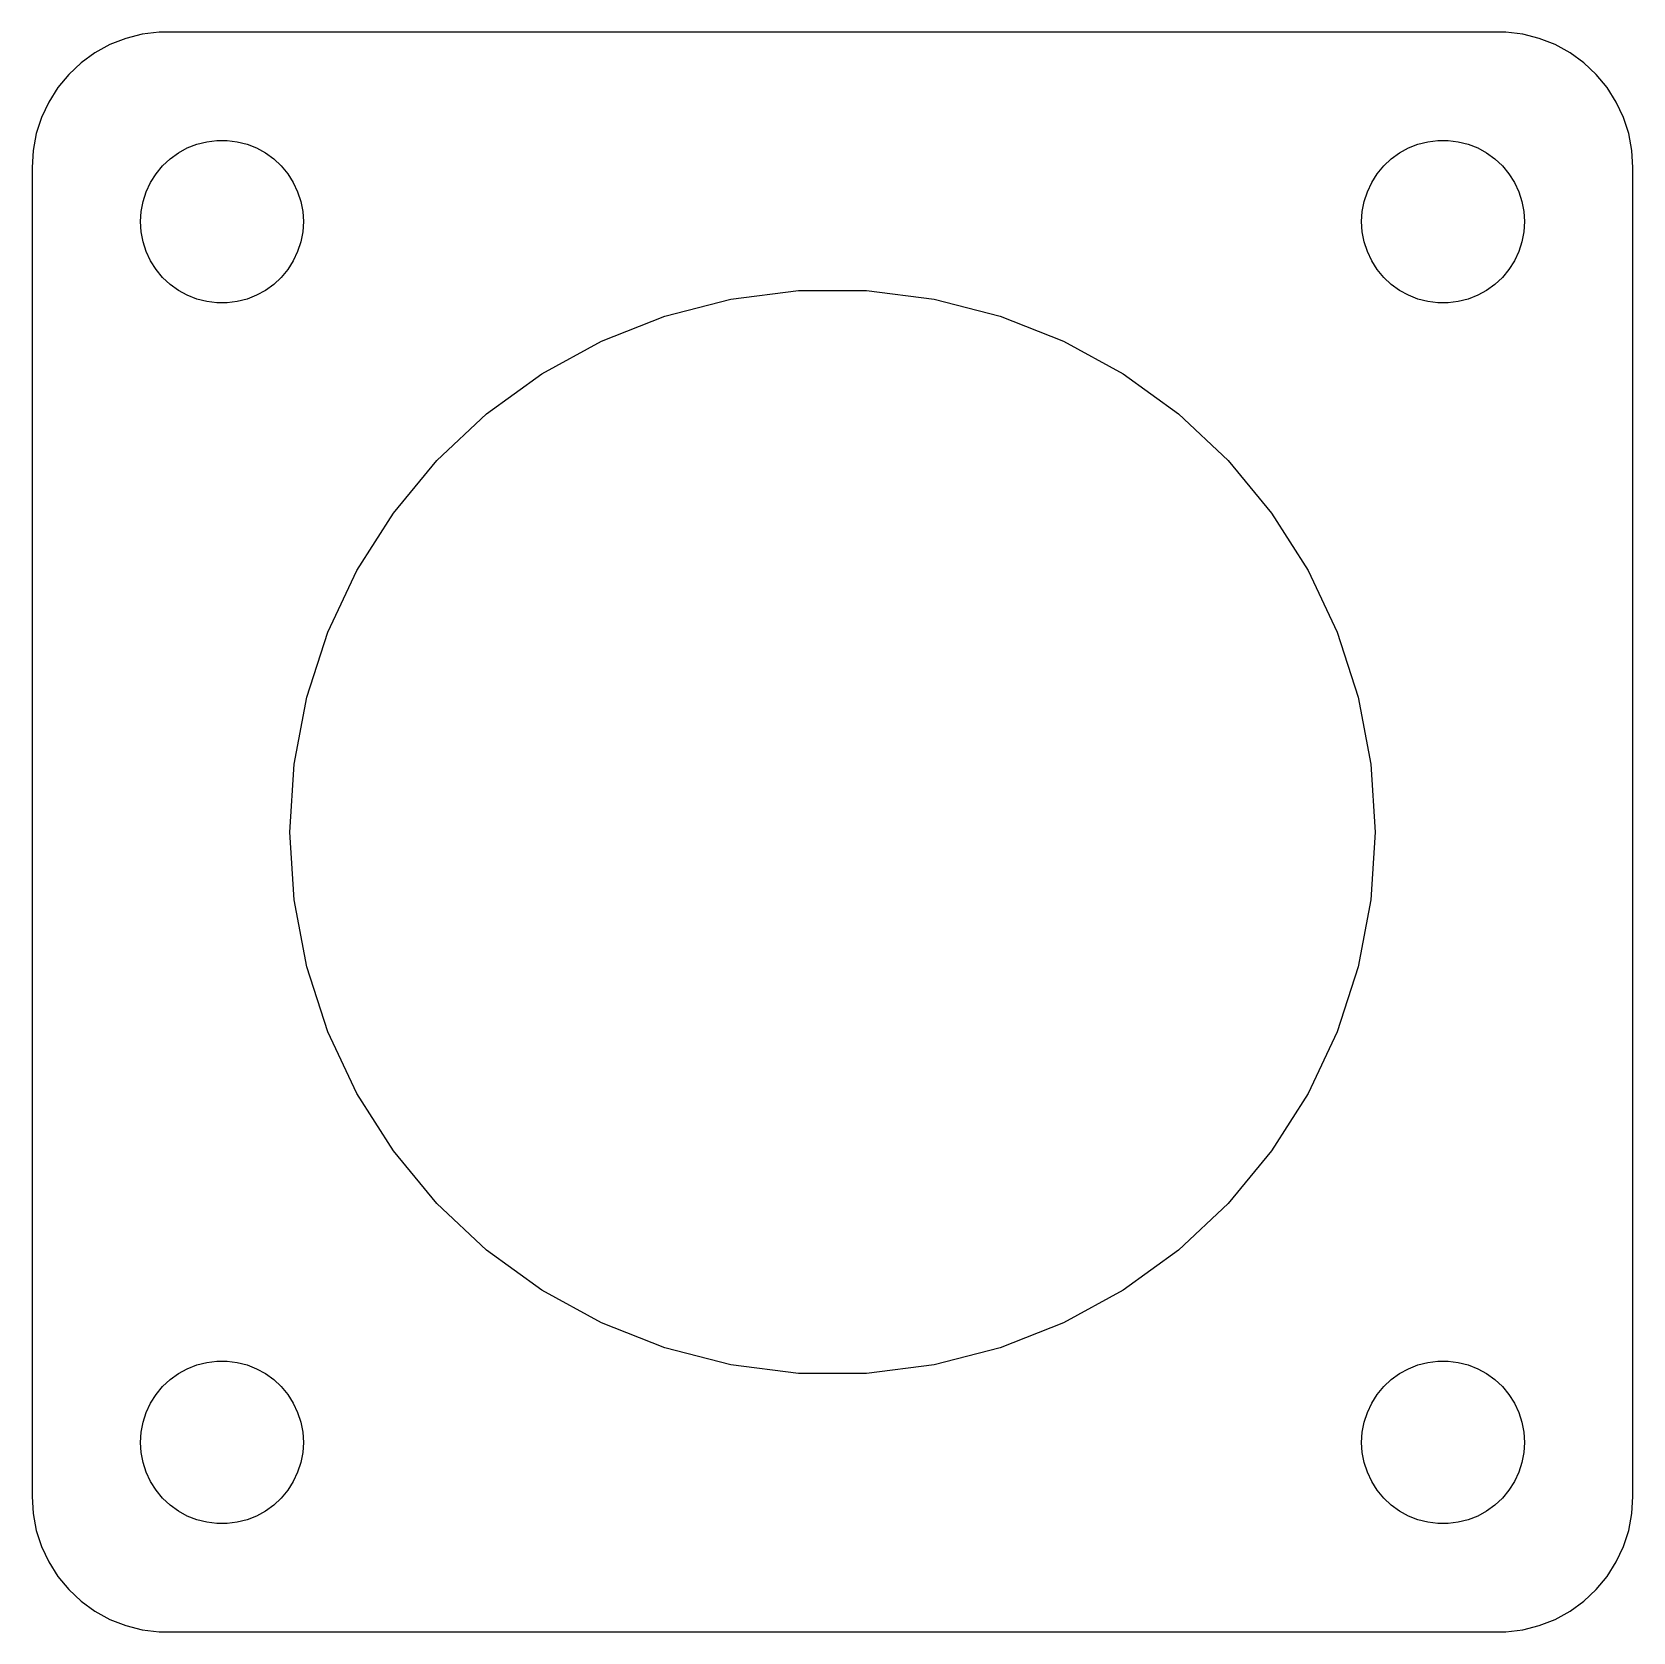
# Model space of a CAD drawing. Header units: metres. Extents: x -29.5 to 29.5, y -29.5 to 29.5.
import ezdxf

# ---------------------------------------------------------------- set-up
doc = ezdxf.new("R2010")
doc.units = ezdxf.units.M

msp = doc.modelspace()

# ---------------------------------------------------------------- linework, layer by layer
for p, q in [((-26.6289, 29.0241), (-27.1791, 28.7216)), ((-26.0451, 29.2553), (-26.6289, 29.0241)), ((-25.4369, 29.4114), (-26.0451, 29.2553)), ((-24.8139, 29.4901), (-25.4369, 29.4114)), ((24.8139, 29.4901), (-24.8139, 29.4901)), ((25.4369, 29.4114), (24.8139, 29.4901)), ((26.0451, 29.2553), (25.4369, 29.4114)), ((26.6289, 29.0241), (26.0451, 29.2553)), ((27.1791, 28.7216), (26.6289, 29.0241)), ((-27.6871, 28.3526), (-28.1448, 27.9227)), ((-27.1791, 28.7216), (-27.6871, 28.3526)), ((27.6871, 28.3526), (27.1791, 28.7216)), ((28.1448, 27.9227), (27.6871, 28.3526)), ((-28.1448, 27.9227), (-28.5451, 27.4389)), ((28.5451, 27.4389), (28.1448, 27.9227)), ((-28.5451, 27.4389), (-28.8815, 26.9088)), ((28.8815, 26.9088), (28.5451, 27.4389)), ((-28.8815, 26.9088), (-29.1489, 26.3406)), ((29.1489, 26.3406), (28.8815, 26.9088)), ((-29.1489, 26.3406), (-29.3429, 25.7434)), ((29.3429, 25.7434), (29.1489, 26.3406)), ((-29.3429, 25.7434), (-29.4606, 25.1267)), ((-23.427, 25.3532), (-23.0621, 25.4469)), ((-23.0621, 25.4469), (-22.6884, 25.4941)), ((-22.6884, 25.4941), (-22.3116, 25.4941)), ((-22.3116, 25.4941), (-21.9379, 25.4469)), ((-21.9379, 25.4469), (-21.5729, 25.3532)), ((21.5729, 25.3532), (21.9379, 25.4469)), ((21.9379, 25.4469), (22.3116, 25.4941)), ((22.3116, 25.4941), (22.6884, 25.4941)), ((22.6884, 25.4941), (23.0621, 25.4469)), ((23.0621, 25.4469), (23.427, 25.3532)), ((29.4606, 25.1267), (29.3429, 25.7434)), ((-29.4606, 25.1267), (-29.5, 24.5)), ((-24.6869, 24.5536), (-24.4123, 24.8115)), ((-24.4123, 24.8115), (-24.1075, 25.033)), ((-24.1075, 25.033), (-23.7773, 25.2145)), ((-23.7773, 25.2145), (-23.427, 25.3532)), ((-21.5729, 25.3532), (-21.2227, 25.2145)), ((-21.2227, 25.2145), (-20.8925, 25.033)), ((-20.8925, 25.033), (-20.5877, 24.8115)), ((-20.5877, 24.8115), (-20.3131, 24.5536)), ((20.3131, 24.5536), (20.5877, 24.8115)), ((20.5877, 24.8115), (20.8925, 25.033)), ((20.8925, 25.033), (21.2227, 25.2145)), ((21.2227, 25.2145), (21.5729, 25.3532)), ((23.427, 25.3532), (23.7773, 25.2145)), ((23.7773, 25.2145), (24.1075, 25.033)), ((24.1075, 25.033), (24.4123, 24.8115)), ((24.4123, 24.8115), (24.6869, 24.5536)), ((29.5, 24.5), (29.4606, 25.1267)), ((-29.5, 24.5), (-29.5, -24.5)), ((-25.1289, 23.9453), (-24.927, 24.2634)), ((-24.927, 24.2634), (-24.6869, 24.5536)), ((-20.3131, 24.5536), (-20.0729, 24.2634)), ((-20.0729, 24.2634), (-19.8711, 23.9453)), ((19.8711, 23.9453), (20.0729, 24.2634)), ((20.0729, 24.2634), (20.3131, 24.5536)), ((24.6869, 24.5536), (24.927, 24.2634)), ((24.927, 24.2634), (25.1289, 23.9453)), ((29.5, -24.5), (29.5, 24.5)), ((-25.4057, 23.2461), (-25.2893, 23.6044)), ((-25.2893, 23.6044), (-25.1289, 23.9453)), ((-19.8711, 23.9453), (-19.7107, 23.6044)), ((-19.7107, 23.6044), (-19.5942, 23.2461)), ((19.5942, 23.2461), (19.7107, 23.6044)), ((19.7107, 23.6044), (19.8711, 23.9453)), ((25.1289, 23.9453), (25.2893, 23.6044)), ((25.2893, 23.6044), (25.4057, 23.2461)), ((-25.4763, 22.876), (-25.4057, 23.2461)), ((-19.5942, 23.2461), (-19.5237, 22.876)), ((19.5237, 22.876), (19.5942, 23.2461)), ((25.4057, 23.2461), (25.4763, 22.876)), ((-25.5, 22.5), (-25.4763, 22.876)), ((-25.4763, 22.124), (-25.5, 22.5)), ((-19.5237, 22.876), (-19.5, 22.5)), ((-19.5, 22.5), (-19.5237, 22.124)), ((19.5, 22.5), (19.5237, 22.876)), ((19.5237, 22.124), (19.5, 22.5)), ((25.4763, 22.876), (25.5, 22.5)), ((25.5, 22.5), (25.4763, 22.124)), ((-25.4057, 21.7539), (-25.4763, 22.124)), ((-19.5237, 22.124), (-19.5942, 21.7539)), ((19.5942, 21.7539), (19.5237, 22.124)), ((25.4763, 22.124), (25.4057, 21.7539)), ((-25.2893, 21.3956), (-25.4057, 21.7539)), ((-25.1289, 21.0547), (-25.2893, 21.3956)), ((-19.7107, 21.3956), (-19.8711, 21.0547)), ((-19.5942, 21.7539), (-19.7107, 21.3956)), ((19.7107, 21.3956), (19.5942, 21.7539)), ((19.8711, 21.0547), (19.7107, 21.3956)), ((25.2893, 21.3956), (25.1289, 21.0547)), ((25.4057, 21.7539), (25.2893, 21.3956)), ((-24.927, 20.7366), (-25.1289, 21.0547)), ((-24.6869, 20.4464), (-24.927, 20.7366)), ((-20.0729, 20.7366), (-20.3131, 20.4464)), ((-19.8711, 21.0547), (-20.0729, 20.7366)), ((20.0729, 20.7366), (19.8711, 21.0547)), ((20.3131, 20.4464), (20.0729, 20.7366)), ((24.927, 20.7366), (24.6869, 20.4464)), ((25.1289, 21.0547), (24.927, 20.7366)), ((-24.4123, 20.1884), (-24.6869, 20.4464)), ((-24.1075, 19.967), (-24.4123, 20.1884)), ((-20.5877, 20.1884), (-20.8925, 19.967)), ((-20.3131, 20.4464), (-20.5877, 20.1884)), ((20.5877, 20.1884), (20.3131, 20.4464)), ((20.8925, 19.967), (20.5877, 20.1884)), ((24.4123, 20.1884), (24.1075, 19.967)), ((24.6869, 20.4464), (24.4123, 20.1884)), ((-23.7773, 19.7855), (-24.1075, 19.967)), ((-23.427, 19.6468), (-23.7773, 19.7855)), ((-23.0621, 19.5531), (-23.427, 19.6468)), ((-22.6884, 19.5059), (-23.0621, 19.5531)), ((-22.3116, 19.5059), (-22.6884, 19.5059)), ((-21.9379, 19.5531), (-22.3116, 19.5059)), ((-21.5729, 19.6468), (-21.9379, 19.5531)), ((-21.2227, 19.7855), (-21.5729, 19.6468)), ((-20.8925, 19.967), (-21.2227, 19.7855)), ((-6.18033, 19.0211), (-3.74762, 19.6457)), ((-3.74762, 19.6457), (-1.2558, 19.9605)), ((-1.2558, 19.9605), (1.2558, 19.9605)), ((1.2558, 19.9605), (3.74762, 19.6457)), ((3.74762, 19.6457), (6.18033, 19.0211)), ((21.2227, 19.7855), (20.8925, 19.967)), ((21.5729, 19.6468), (21.2227, 19.7855)), ((21.9379, 19.5531), (21.5729, 19.6468)), ((22.3116, 19.5059), (21.9379, 19.5531)), ((22.6884, 19.5059), (22.3116, 19.5059)), ((23.0621, 19.5531), (22.6884, 19.5059)), ((23.427, 19.6468), (23.0621, 19.5531)), ((23.7773, 19.7855), (23.427, 19.6468)), ((24.1075, 19.967), (23.7773, 19.7855)), ((-8.51558, 18.0965), (-6.18033, 19.0211)), ((6.18033, 19.0211), (8.51558, 18.0965)), ((-10.7165, 16.8866), (-8.51558, 18.0965)), ((8.51558, 18.0965), (10.7165, 16.8866)), ((-12.7485, 15.4103), (-10.7165, 16.8866)), ((10.7165, 16.8866), (12.7485, 15.4103)), ((-14.5794, 13.6909), (-12.7485, 15.4103)), ((12.7485, 15.4103), (14.5794, 13.6909)), ((-16.1803, 11.7557), (-14.5794, 13.6909)), ((14.5794, 13.6909), (16.1803, 11.7557)), ((-17.5261, 9.63507), (-16.1803, 11.7557)), ((16.1803, 11.7557), (17.5261, 9.63507)), ((-18.5955, 7.36249), (-17.5261, 9.63507)), ((17.5261, 9.63507), (18.5955, 7.36249)), ((-19.3717, 4.97379), (-18.5955, 7.36249)), ((18.5955, 7.36249), (19.3717, 4.97379)), ((-19.8423, 2.50665), (-19.3717, 4.97379)), ((19.3717, 4.97379), (19.8423, 2.50665)), ((-20, 0), (-19.8423, 2.50665)), ((19.8423, 2.50665), (20, 0)), ((-19.8423, -2.50665), (-20, 0)), ((20, 0), (19.8423, -2.50665)), ((-19.3717, -4.97379), (-19.8423, -2.50665)), ((19.8423, -2.50665), (19.3717, -4.97379)), ((-18.5955, -7.36249), (-19.3717, -4.97379)), ((19.3717, -4.97379), (18.5955, -7.36249)), ((-17.5261, -9.63507), (-18.5955, -7.36249)), ((18.5955, -7.36249), (17.5261, -9.63507)), ((-16.1803, -11.7557), (-17.5261, -9.63507)), ((17.5261, -9.63507), (16.1803, -11.7557)), ((-14.5794, -13.6909), (-16.1803, -11.7557)), ((16.1803, -11.7557), (14.5794, -13.6909)), ((-12.7485, -15.4103), (-14.5794, -13.6909)), ((14.5794, -13.6909), (12.7485, -15.4103)), ((-10.7165, -16.8866), (-12.7485, -15.4103)), ((12.7485, -15.4103), (10.7165, -16.8866)), ((-8.51558, -18.0965), (-10.7165, -16.8866)), ((10.7165, -16.8866), (8.51558, -18.0965)), ((-6.18033, -19.0211), (-8.51558, -18.0965)), ((8.51558, -18.0965), (6.18033, -19.0211)), ((-3.74762, -19.6457), (-6.18033, -19.0211)), ((6.18033, -19.0211), (3.74762, -19.6457)), ((-24.4123, -20.1884), (-24.1075, -19.967)), ((-24.1075, -19.967), (-23.7773, -19.7855)), ((-23.7773, -19.7855), (-23.427, -19.6468)), ((-23.427, -19.6468), (-23.0621, -19.5531)), ((-23.0621, -19.5531), (-22.6884, -19.5059)), ((-22.6884, -19.5059), (-22.3116, -19.5059)), ((-22.3116, -19.5059), (-21.9379, -19.5531)), ((-21.9379, -19.5531), (-21.5729, -19.6468)), ((-21.5729, -19.6468), (-21.2227, -19.7855)), ((-21.2227, -19.7855), (-20.8925, -19.967)), ((-20.8925, -19.967), (-20.5877, -20.1884)), ((-1.2558, -19.9605), (-3.74762, -19.6457)), ((1.2558, -19.9605), (-1.2558, -19.9605)), ((3.74762, -19.6457), (1.2558, -19.9605)), ((20.5877, -20.1884), (20.8925, -19.967)), ((20.8925, -19.967), (21.2227, -19.7855)), ((21.2227, -19.7855), (21.5729, -19.6468)), ((21.5729, -19.6468), (21.9379, -19.5531)), ((21.9379, -19.5531), (22.3116, -19.5059)), ((22.3116, -19.5059), (22.6884, -19.5059)), ((22.6884, -19.5059), (23.0621, -19.5531)), ((23.0621, -19.5531), (23.427, -19.6468)), ((23.427, -19.6468), (23.7773, -19.7855)), ((23.7773, -19.7855), (24.1075, -19.967)), ((24.1075, -19.967), (24.4123, -20.1884)), ((-24.927, -20.7366), (-24.6869, -20.4464)), ((-24.6869, -20.4464), (-24.4123, -20.1884)), ((-20.5877, -20.1884), (-20.3131, -20.4464)), ((-20.3131, -20.4464), (-20.0729, -20.7366)), ((20.0729, -20.7366), (20.3131, -20.4464)), ((20.3131, -20.4464), (20.5877, -20.1884)), ((24.4123, -20.1884), (24.6869, -20.4464)), ((24.6869, -20.4464), (24.927, -20.7366)), ((-25.2893, -21.3956), (-25.1289, -21.0547)), ((-25.1289, -21.0547), (-24.927, -20.7366)), ((-20.0729, -20.7366), (-19.8711, -21.0547)), ((-19.8711, -21.0547), (-19.7107, -21.3956)), ((19.7107, -21.3956), (19.8711, -21.0547)), ((19.8711, -21.0547), (20.0729, -20.7366)), ((24.927, -20.7366), (25.1289, -21.0547)), ((25.1289, -21.0547), (25.2893, -21.3956)), ((-25.4763, -22.124), (-25.4057, -21.7539)), ((-25.4057, -21.7539), (-25.2893, -21.3956)), ((-19.7107, -21.3956), (-19.5942, -21.7539)), ((-19.5942, -21.7539), (-19.5237, -22.124)), ((19.5237, -22.124), (19.5942, -21.7539)), ((19.5942, -21.7539), (19.7107, -21.3956)), ((25.2893, -21.3956), (25.4057, -21.7539)), ((25.4057, -21.7539), (25.4763, -22.124)), ((-25.5, -22.5), (-25.4763, -22.124)), ((-19.5237, -22.124), (-19.5, -22.5)), ((19.5, -22.5), (19.5237, -22.124)), ((25.4763, -22.124), (25.5, -22.5)), ((-25.4763, -22.876), (-25.5, -22.5)), ((-25.4057, -23.2461), (-25.4763, -22.876)), ((-19.5237, -22.876), (-19.5942, -23.2461)), ((-19.5, -22.5), (-19.5237, -22.876)), ((19.5237, -22.876), (19.5, -22.5)), ((19.5942, -23.2461), (19.5237, -22.876)), ((25.4763, -22.876), (25.4057, -23.2461)), ((25.5, -22.5), (25.4763, -22.876)), ((-25.2893, -23.6044), (-25.4057, -23.2461)), ((-19.5942, -23.2461), (-19.7107, -23.6044)), ((19.7107, -23.6044), (19.5942, -23.2461)), ((25.4057, -23.2461), (25.2893, -23.6044)), ((-25.1289, -23.9453), (-25.2893, -23.6044)), ((-24.927, -24.2634), (-25.1289, -23.9453)), ((-19.8711, -23.9453), (-20.0729, -24.2634)), ((-19.7107, -23.6044), (-19.8711, -23.9453)), ((19.8711, -23.9453), (19.7107, -23.6044)), ((20.0729, -24.2634), (19.8711, -23.9453)), ((25.1289, -23.9453), (24.927, -24.2634)), ((25.2893, -23.6044), (25.1289, -23.9453)), ((-29.5, -24.5), (-29.4606, -25.1267)), ((-24.6869, -24.5536), (-24.927, -24.2634)), ((-24.4123, -24.8115), (-24.6869, -24.5536)), ((-20.3131, -24.5536), (-20.5877, -24.8115)), ((-20.0729, -24.2634), (-20.3131, -24.5536)), ((20.3131, -24.5536), (20.0729, -24.2634)), ((20.5877, -24.8115), (20.3131, -24.5536)), ((24.6869, -24.5536), (24.4123, -24.8115)), ((24.927, -24.2634), (24.6869, -24.5536)), ((29.4606, -25.1267), (29.5, -24.5)), ((-29.4606, -25.1267), (-29.3429, -25.7434)), ((-24.1075, -25.033), (-24.4123, -24.8115)), ((-23.7773, -25.2145), (-24.1075, -25.033)), ((-23.427, -25.3532), (-23.7773, -25.2145)), ((-23.0621, -25.4469), (-23.427, -25.3532)), ((-21.5729, -25.3532), (-21.9379, -25.4469)), ((-21.2227, -25.2145), (-21.5729, -25.3532)), ((-20.8925, -25.033), (-21.2227, -25.2145)), ((-20.5877, -24.8115), (-20.8925, -25.033)), ((20.8925, -25.033), (20.5877, -24.8115)), ((21.2227, -25.2145), (20.8925, -25.033)), ((21.5729, -25.3532), (21.2227, -25.2145)), ((21.9379, -25.4469), (21.5729, -25.3532)), ((23.427, -25.3532), (23.0621, -25.4469)), ((23.7773, -25.2145), (23.427, -25.3532)), ((24.1075, -25.033), (23.7773, -25.2145)), ((24.4123, -24.8115), (24.1075, -25.033)), ((29.3429, -25.7434), (29.4606, -25.1267)), ((-29.3429, -25.7434), (-29.1489, -26.3406)), ((-22.6884, -25.4941), (-23.0621, -25.4469)), ((-22.3116, -25.4941), (-22.6884, -25.4941)), ((-21.9379, -25.4469), (-22.3116, -25.4941)), ((22.3116, -25.4941), (21.9379, -25.4469)), ((22.6884, -25.4941), (22.3116, -25.4941)), ((23.0621, -25.4469), (22.6884, -25.4941)), ((29.1489, -26.3406), (29.3429, -25.7434)), ((-29.1489, -26.3406), (-28.8815, -26.9088)), ((28.8815, -26.9088), (29.1489, -26.3406)), ((-28.8815, -26.9088), (-28.5451, -27.4389)), ((28.5451, -27.4389), (28.8815, -26.9088)), ((-28.5451, -27.4389), (-28.1448, -27.9227)), ((28.1448, -27.9227), (28.5451, -27.4389)), ((-28.1448, -27.9227), (-27.6871, -28.3526)), ((27.6871, -28.3526), (28.1448, -27.9227)), ((-27.6871, -28.3526), (-27.1791, -28.7216)), ((-27.1791, -28.7216), (-26.6289, -29.0241)), ((26.6289, -29.0241), (27.1791, -28.7216)), ((27.1791, -28.7216), (27.6871, -28.3526)), ((-26.6289, -29.0241), (-26.0451, -29.2553)), ((-26.0451, -29.2553), (-25.4369, -29.4114)), ((-25.4369, -29.4114), (-24.8139, -29.4901)), ((-24.8139, -29.4901), (24.8139, -29.4901)), ((24.8139, -29.4901), (25.4369, -29.4114)), ((25.4369, -29.4114), (26.0451, -29.2553)), ((26.0451, -29.2553), (26.6289, -29.0241))]:
    msp.add_line(p, q)

doc.saveas('drawing.dxf')
